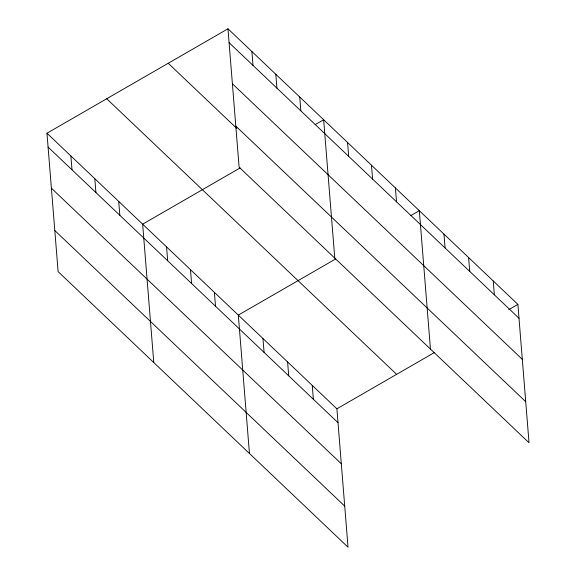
<?xml version="1.0" encoding="UTF-8"?>
<svg xmlns="http://www.w3.org/2000/svg" width="576" height="576" viewBox="0 0 576 576"><rect width="100%" height="100%" fill="white"/><g stroke="black" fill="none" stroke-linecap="round" stroke-linejoin="round"><path stroke-width="0.86" d="M46.973 133.222L336.888 408.809L348.026 547.2L58.111 271.613L46.973 133.222L227.974 28.8L517.889 304.387L529.027 442.778L239.112 167.191L227.974 28.8M240.07 167.962L142.646 224.165L153.778 362.556M315.223 124.603L323.647 119.743L334.778 258.134M335.743 258.905L238.32 315.108L249.451 453.499M410.897 215.546L419.321 210.686L430.452 349.078M336.888 408.809L434.318 352.598M508.702 309.686L517.889 304.387M229.09 42.674L519.012 318.262M232.394 83.765L522.317 359.352M235.8 126.101L525.722 401.688M168.242 63.259L236.765 128.39M106.704 98.762L396.619 374.35M48.089 147.096L338.004 422.683M51.394 188.186L341.316 463.774M54.799 230.522L344.722 506.11M493.25 280.958L494.366 294.833M468.605 257.537L469.721 271.411M443.966 234.108L445.082 247.982M395.402 187.949L396.518 201.823M371.484 165.211L372.6 179.086M347.566 142.481L348.682 156.355M299.729 97.006L300.845 110.88M312.25 385.38L313.366 399.254M275.81 74.268L276.926 88.142M287.604 361.958L288.72 375.833M251.892 51.538L253.008 65.412M262.958 338.53L264.082 352.404M214.402 292.37L215.518 306.245M190.483 269.633L191.599 283.507M166.565 246.902L167.681 260.777M118.728 201.427L119.844 215.302M94.81 178.69L95.926 192.564M70.891 155.959L72.007 169.834"/></g></svg>
